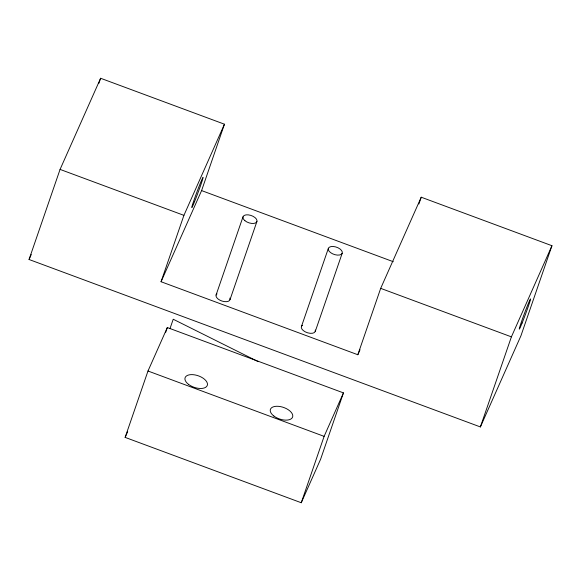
<?xml version="1.0" encoding="UTF-8"?>
<svg xmlns="http://www.w3.org/2000/svg" width="581" height="581" viewBox="0 0 581 581"><rect width="100%" height="100%" fill="white"/><g stroke="black" fill="none" stroke-linecap="round" stroke-linejoin="round"><path stroke-width="0.87" d="M357.823 354.737L380.686 288.358L421.225 197.213L551.95 245.712L520.932 335.796L480.385 426.941L29.05 259.496L60.068 169.405L100.615 78.261L224.455 124.203L201.6 190.59L161.053 281.734L357.823 354.737L360.038 349.762M98.843 83.41L100.615 78.261M161.053 281.734L183.916 215.355L224.455 124.203M125.126 437.391L147.988 371.012L167.321 327.546L343.451 392.887L320.596 459.273L301.256 502.739L125.126 437.391L127.682 431.654M165.563 332.652L167.321 327.546M169.979 328.643L173.218 319.238L258.218 361.658M216.059 295.083L242.996 216.844M230.003 299.673L256.94 221.434M301.466 326.471L328.403 248.24M315.222 331.577L342.165 253.345A7.342 3.827 19 0 0 333.196 246.482A7.342 3.827 19 0 0 330.495 252.553A7.342 3.827 19 0 0 342.165 253.345M301.256 502.739L324.118 436.36L343.451 392.887M418.886 204.018L421.225 197.213M480.385 426.941L511.403 336.857L551.95 245.712M29.05 259.496L31.265 254.522M201.6 190.59L393.279 261.704M60.068 169.405L183.916 215.355M380.686 288.358L511.403 336.857M147.988 371.012L324.118 436.36M315.294 330.044A7.342 3.827 19 0 1 307.698 332.833A7.342 3.827 19 0 1 301.728 326.035M302.105 325.65A7.342 3.827 19 0 1 302.585 325.324M229.88 298.089A7.342 3.827 19 0 1 221.971 301.052A7.342 3.827 19 0 1 216.996 293.848M194.555 201.651A16.159 0.625 -69.6 0 0 203.081 177.43A16.159 0.625 -69.6 0 0 194.664 198.274A16.159 0.625 -69.6 0 0 194.555 201.651M522.094 323.051A16.159 0.625 -69.6 0 0 530.576 298.917A16.159 0.625 -69.6 0 0 522.116 319.899A16.159 0.625 -69.6 0 0 522.094 323.051M244.877 220.664A7.342 3.827 19 0 0 256.744 221.898A7.342 3.827 19 0 0 248.283 214.861A7.342 3.827 19 0 0 244.877 220.664M188.535 384.368A11.751 6.122 19 0 0 207.206 385.631A11.751 6.122 19 0 0 192.856 374.651A11.751 6.122 19 0 0 188.535 384.368M273.847 416.018A11.751 6.122 19 0 0 292.519 417.289A11.751 6.122 19 0 0 278.168 406.301A11.751 6.122 19 0 0 273.847 416.018"/></g></svg>
